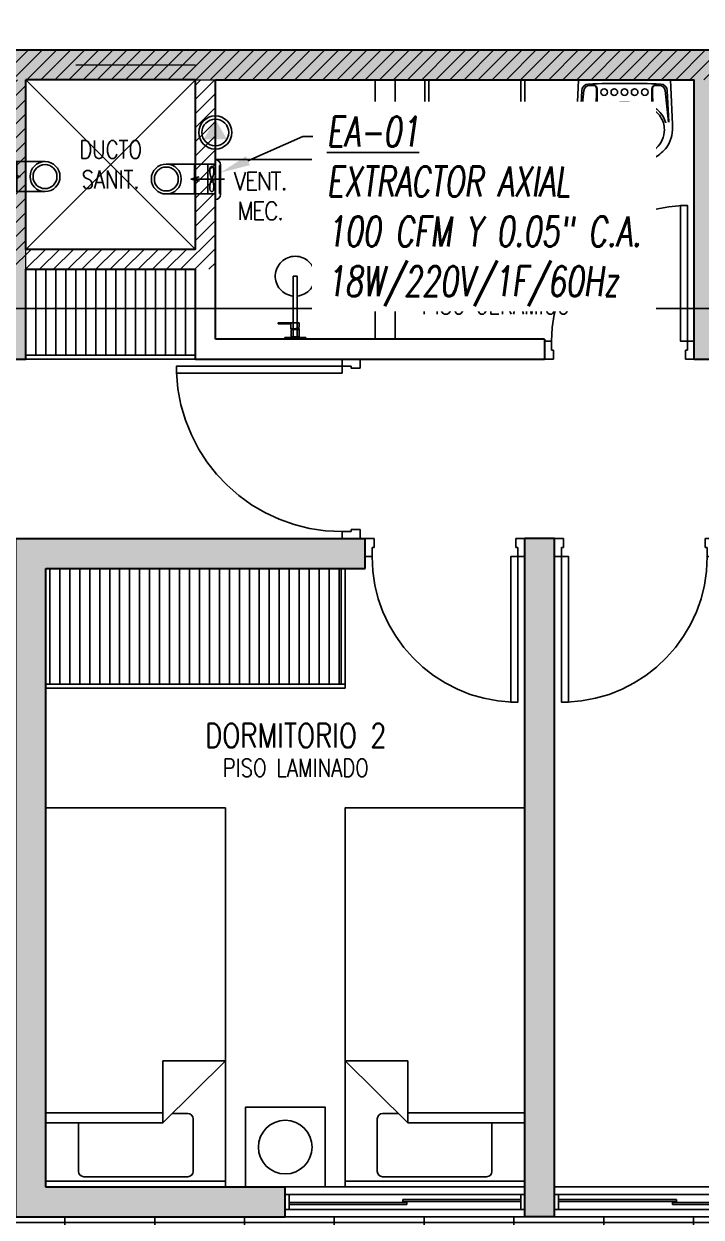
# Model space of a CAD drawing. Header units: millimetres. Extents: x 98 to 155, y -181 to 127.
# Drawn here: x 131.53 to 134.93, y 109.74 to 115.72 of the extents above; entities that cross this region are included whole.
import ezdxf
from ezdxf import colors
from ezdxf.entities.mleader import LeaderData, LeaderLine
from ezdxf.enums import TextEntityAlignment as Align
from ezdxf.math import Vec2, Vec3

# ---------------------------------------------------------------- set-up
doc = ezdxf.new("R2010")
doc.units = ezdxf.units.MM
doc.header["$LTSCALE"] = 15
for name, pattern in [('CENTER', [2, 1.25, -0.25, 0.25, -0.25]), ('HIDDEN', [0.375, 0.25, -0.125]), ('HIDDEN2', [0.1875, 0.125, -0.0625]), ('X-REF_DP_Arquitectura$0$HIDDEN', [0.375, 0.25, -0.125])]:
    doc.linetypes.add(name, pattern=pattern)
doc.layers.get('0').update_dxf_attribs({"color": 250})
for name, color, linetype in [('A-CORTE', 250, 'CENTER'), ('A-HATCH', 250, 'Continuous'), ('A-LINEAS', 250, 'Continuous'), ('A-MOBILIARIO', 250, 'Continuous'), ('A-MURO BAJO', 250, 'Continuous'), ('A-PROYECCIONES INT.', 250, 'HIDDEN2'), ('A-SANITARIOS', 250, 'Continuous'), ('A-TEXTO-ACABADO PISO', 250, 'Continuous'), ('A_50_TextoAmbiente', 252, 'Continuous'), ('A_50_TextoIndicaciones', 250, 'Continuous'), ('A_50_Vigas', 250, 'X-REF_DP_Arquitectura$0$HIDDEN'), ('A_60_HatchEstructuras', 250, 'Continuous'), ('DLP_MOBILIARIO FIJO', 250, 'Continuous'), ('L-06_EQ-FIN-CONT', 141, 'Continuous'), ('L3 Equipos y Ductos', 160, 'Continuous'), ('L4 Linea mediana', 191, 'Continuous'), ('L6 Linea fina', 141, 'Continuous'), ('MURO CF 120', 250, 'Continuous'), ('MURO CF 60', 250, 'Continuous')]:
    doc.layers.add(name, color=color, linetype=linetype)
doc.layers.add('A-MUROS', color=252, linetype='Continuous', lineweight=30)
doc.layers.add('A_20_Estructuras', color=250, linetype='Continuous', lineweight=18)
doc.styles.add('JNV ING', font='romans.shx', dxfattribs={"width": 0.7, "oblique": 8, "height": 0.15})
doc.styles.add('ROMANS', font='romans.shx', dxfattribs={"width": 0.8})
pattern_1 = [(45, (281.643205, 61.46157), (-0.035355339, 0.035355339), [])]

# ---------------------------------------------------------------- blocks, each defined once
blk = doc.blocks.new('FUTURE 150')
at = {"layer": 'L3 Equipos y Ductos'}
for p, q in [((-0.1294, 0.1486), (-0.1294, -0.0006)), ((-0.104, -0.026), (-0.104, 0.174)), ((-0.104, 0.152), (0, 0.152)), ((0, 0.152), (0, 0.002)), ((-0.104, 0.002), (0, 0.002))]:
    blk.add_line(p, q, dxfattribs=at)
for centre, start, end in [((-0.104, 0.1486), 90, 180), ((-0.104, -0.0006), 180, 270)]:
    blk.add_arc(centre, 0.0254, start, end, dxfattribs=at)
at = {"layer": 'L4 Linea mediana'}
for p, q in [((-0.1294, 0.1448), (-0.1239, 0.1448)), ((-0.1239, 0.0052), (-0.1239, 0.1448)), ((-0.066, 0.152), (-0.066, 0.002)), ((-0.1294, 0.0052), (-0.1239, 0.0052))]:
    blk.add_line(p, q, dxfattribs=at)
at = {"layer": 'L6 Linea fina'}
for p, q in [((0.0199, 0.077), (-0.1499, 0.077)), ((-0.0231, 0.0872), (0.0199, 0.077)), ((-0.0231, 0.0668), (0.0199, 0.077))]:
    blk.add_line(p, q, dxfattribs=at)
for points in [[(-0.0857, 0.077), (-0.0921, 0.0934), (-0.0951, 0.1284), (-0.0911, 0.1379), (-0.0857, 0.1402)], [(-0.0857, 0.077), (-0.0794, 0.0934), (-0.0764, 0.1284), (-0.0804, 0.1379), (-0.0857, 0.1402)], [(-0.0857, 0.077), (-0.0921, 0.0606), (-0.0951, 0.0256), (-0.0911, 0.0161), (-0.0857, 0.0138)], [(-0.0857, 0.077), (-0.0794, 0.0606), (-0.0764, 0.0256), (-0.0804, 0.0161), (-0.0857, 0.0138)]]:
    blk.add_spline(points, degree=3, dxfattribs=at)
blk = doc.blocks.new('Trampa de humo')
at = {"layer": 'L3 Equipos y Ductos'}
blk.add_lwpolyline([(0.155, 0.15), (0.013, 0.15), (0.013, 0), (0.155, 0)], dxfattribs=at)
for radius in [0.075, 0.06]:
    blk.add_circle((0.155, 0.075), radius, dxfattribs=at)
blk = doc.blocks.new('FUTURE150 con trampa')
blk.add_blockref('Trampa de humo', (0.0927, 0.0279))
at = {"layer": 'L-06_EQ-FIN-CONT'}
blk.add_blockref('FUTURE 150', (0.1057, 0.0259), dxfattribs=at)
blk = doc.blocks.new('PTO ELECT')
at = {"layer": 'L4 Linea mediana', "ltscale": 1.5}
blk.add_circle((-0.6859, 0.0891), 0.0833, dxfattribs=at)
at = {"layer": 'L6 Linea fina', "ltscale": 1.5}
blk.add_circle((-0.6859, 0.0891), 0.0671, dxfattribs=at)
blk.add_solid([(-0.6278, 0.0555), (-0.744, 0.0555), (-0.6278, 0.0555), (-0.6859, 0.1562)], dxfattribs=at)
blk = doc.blocks.new('ESTRUC_P1')
at = {"layer": 'A_60_HatchEstructuras'}
h = blk.add_hatch(color=256, dxfattribs=at)
h.dxf.hatch_style = 1
h.paths.add_polyline_path([(26.45, -4.925), (28.1, -4.925), (28.1, -4.775), (25.905, -4.775), (25.905, -4.925), (26.25, -4.925), (26.25, -6.325), (35.65, -6.325), (35.65, -6.175), (32.1, -6.175), (32.1, -4.775), (31.9, -4.775), (31.9, -6.175), (29, -6.175), (29, -4.775), (28.85, -4.775), (28.85, -6.175), (26.45, -6.175)])
h.paths.add_polyline_path([(25.88, -7.675), (28.4, -7.675), (28.4, -9.075), (28.55, -9.075), (28.55, -7.675), (31.9, -7.675), (31.9, -9.075), (32.1, -9.075), (32.1, -7.675), (35.65, -7.675), (35.65, -7.525), (25.68, -7.525), (25.68, -9.075), (27.65, -9.075), (27.65, -8.925), (25.88, -8.925)])
h = blk.add_hatch(color=256, dxfattribs=at)
h.dxf.hatch_style = 1
h.paths.add_polyline_path([(28.65, -10.125), (30.25, -10.125), (30.25, -9.975), (28.5, -9.975), (28.5, -13.375), (29.85, -13.375), (29.85, -13.225), (28.65, -13.225)])
h.paths.add_polyline_path([(31.2, -9.975), (31.05, -9.975), (31.05, -13.375), (31.2, -13.375)])
h.paths.add_polyline_path([(33.75, -9.975), (32, -9.975), (32, -10.125), (33.6, -10.125), (33.6, -13.225), (32.4, -13.225), (32.4, -13.375), (33.75, -13.375)])
at = {"layer": 'A_20_Estructuras'}
for points in [[(25.88, -7.675), (28.4, -7.675), (28.4, -9.075), (28.55, -9.075), (28.55, -7.675), (31.9, -7.675), (31.9, -9.075), (32.1, -9.075), (32.1, -7.675), (35.65, -7.675), (35.65, -7.525), (25.68, -7.525), (25.68, -9.075), (27.65, -9.075), (27.65, -8.925), (25.88, -8.925)], [(28.65, -10.125), (30.25, -10.125), (30.25, -9.975), (28.5, -9.975), (28.5, -13.375), (29.85, -13.375), (29.85, -13.225), (28.65, -13.225)], [(31.2, -9.975), (31.05, -9.975), (31.05, -13.375), (31.2, -13.375)]]:
    blk.add_lwpolyline(points, close=True, dxfattribs=at)
at = {"layer": 'A_20_Estructuras', "linetype": 'HIDDEN', "ltscale": 0.5, "elevation": 0}
blk.add_lwpolyline([(28.8, -7.6), (29.4, -7.6)], dxfattribs=at)
at = {"layer": 'A_50_Vigas'}
for p, q in [((29.85, -13.375), (31.05, -13.375)), ((31.2, -13.375), (32.4, -13.375))]:
    blk.add_line(p, q, dxfattribs=at)
at = {"layer": 'A_50_Vigas', "elevation": 0}
for points in [[(29.4, -8.525), (29.4, -7.675)], [(29.4, -8.525), (28.55, -8.525)]]:
    blk.add_lwpolyline(points, dxfattribs=at)
blk = doc.blocks.new('ducha marsano')
at = {"linetype": 'HIDDEN2', "ltscale": 0.5, "extrusion": (-4.9425e-10, -7.91123e-10, -1)}
for p, q in [((-0.01, 0), (0.01, 0)), ((0.01, 0), (0.01, -0.3155)), ((-0.0155, -0.058), (-0.0157, -0.058)), ((-0.01, -0.3155), (-0.01, 0)), ((0.0225, -0.0515), (-0.0001, -0.0515)), ((0.0225, -0.0515), (0.0225, -0.0627)), ((-0.0205, -0.08), (-0.0205, -0.0601)), ((0.021, -0.0815), (-0.019, -0.0815)), ((0.025, -0.0815), (0.021, -0.0815)), ((0.0225, -0.0682), (0.0225, -0.077)), ((0.0225, -0.077), (0.025, -0.077)), ((0.025, -0.077), (0.0771, -0.077)), ((0.0771, -0.0815), (0.025, -0.0815)), ((0.0771, -0.077), (0.0816, -0.077)), ((0.0816, -0.0815), (0.0771, -0.0815)), ((0.0816, -0.077), (0.082, -0.077)), ((0.082, -0.0815), (0.0816, -0.0815)), ((0.082, -0.077), (0.084, -0.077)), ((0.084, -0.0815), (0.082, -0.0815)), ((0.0855, -0.0785), (0.0855, -0.08)), ((0.01, -0.3155), (-0.01, -0.3155))]:
    blk.add_line(p, q, dxfattribs=at)
for centre, radius, start, end in [((-0.0004, -0.0462), 0.02, 323.95812, 354.92979), ((0.0004, -0.0462), 0.02, 185.07021, 195.2705), ((0.019, -0.08), 0.0015, 270, 360), ((-0.084, -0.0785), 0.0015, 90, 180), ((-0.084, -0.08), 0.0015, 180, 270), ((0, -0.3155), 0.1, 95.73917, 84.26083)]:
    blk.add_arc(centre, radius, start, end, dxfattribs=at)
at = {"linetype": 'HIDDEN2', "ltscale": 0.5, "extrusion": (-4.94252e-10, -7.91124e-10, -1)}
blk.add_ellipse((0, -0.0515), major_axis=(-0.0225, -0.0095), ratio=0.001448, start_param=0.425436, end_param=1.567366, dxfattribs=at)
at = {"linetype": 'HIDDEN2', "ltscale": 0.5}
for points, degree in [([(-0.0305, 0), (0, 0), (0.0305, 0)], 2), ([(0.0305, 0), (0.0415, 0), (0.0525, 0)], 2), ([(0.0525, 0), (0.0525, -0.0038), (0.0525, -0.0075)], 2), ([(-0.0525, 0), (-0.0525, -0.0038), (-0.0525, -0.0075)], 2), ([(-0.0525, 0), (-0.0415, 0), (-0.0305, 0)], 2), ([(-0.0525, -0.0075), (-0.0525, -0.0075), (-0.0525, -0.0075)], 2), ([(0.0305, -0.008), (0, -0.008), (-0.0305, -0.008)], 2), ([(-0.0215, -0.008), (-0.0215, -0.0093), (-0.0215, -0.0105)], 2), ([(-0.021, -0.011), (-0.007, -0.011), (0.007, -0.011), (0.021, -0.011)], 3), ([(-0.02, -0.011), (-0.02, -0.0294), (-0.02, -0.0477)], 2), ([(-0.0197, -0.048), (0, -0.048), (0.0197, -0.048)], 2), ([(0.02, -0.011), (0.02, -0.0294), (0.02, -0.0477)], 2), ([(0.0215, -0.008), (0.0215, -0.0093), (0.0215, -0.0105)], 2)]:
    blk.add_open_spline(points, degree=degree, dxfattribs=at)
for points, weights in [([(-0.0525, -0.0075), (-0.0525, -0.0075), (-0.0525, -0.0075)], [1, 0.990847086912, 0.982266230892]), ([(-0.052, -0.008), (-0.0525, -0.008), (-0.0525, -0.0075)], [1, 0.707106781193, 1]), ([(-0.0215, -0.0105), (-0.0215, -0.011), (-0.021, -0.011)], [1, 0.70710678154, 1]), ([(-0.02, -0.0477), (-0.02, -0.048), (-0.0197, -0.048)], [1, 0.707106780138, 1]), ([(0.02, -0.0477), (0.02, -0.048), (0.0197, -0.048)], [1, 0.707106779703, 1]), ([(0.0211, -0.011), (0.0211, -0.011), (0.021, -0.011)], [1, 0.992411795776, 1]), ([(0.052, -0.008), (0.0521, -0.008), (0.0521, -0.008)], [1, 0.992411795771, 1])]:
    blk.add_rational_spline(points, weights, degree=2, dxfattribs=at)
for points, knots in [([(-0.0305, -0.008), (-0.0332, -0.008), (-0.0374, -0.008), (-0.0424, -0.008), (-0.0458, -0.008), (-0.0486, -0.008), (-0.0512, -0.008), (-0.052, -0.008), (-0.052, -0.008)], [0, 0, 0, 0, 8.104572, 12.495263, 16.885954, 21.276645, 25.667336, 33.771908, 33.771908, 33.771908, 33.771908]), ([(0.052, -0.008), (0.052, -0.008), (0.0512, -0.008), (0.0486, -0.008), (0.0458, -0.008), (0.0424, -0.008), (0.0374, -0.008), (0.0332, -0.008), (0.0305, -0.008)], [0, 0, 0, 0, 8.104572, 12.495263, 16.885954, 21.276645, 25.667336, 33.771908, 33.771908, 33.771908, 33.771908]), ([(0.0225, -0.0682), (0.0225, -0.0682), (0.0225, -0.0682), (0.0225, -0.0679), (0.0224, -0.0677), (0.0224, -0.0672), (0.0224, -0.0669), (0.0223, -0.0662), (0.0223, -0.0658), (0.0223, -0.0652), (0.0223, -0.0648), (0.0224, -0.0641), (0.0224, -0.0638), (0.0224, -0.0633), (0.0225, -0.0631), (0.0225, -0.0628), (0.0225, -0.0627), (0.0225, -0.0627)], [0.4148436, 0.4148436, 0.4148436, 0.4148436, 0.5185541, 0.5185541, 0.6222645, 0.6222645, 0.7259759, 0.7259759, 0.8296873, 0.8296873, 0.9333987, 0.9333987, 1.03711, 1.03711, 1.1408205, 1.1408205, 1.2445309, 1.2445309, 1.2445309, 1.2445309])]:
    blk.add_open_spline(points, degree=3, knots=knots, dxfattribs=at)
for points, weights, degree, knots in [([(0.0211, -0.011), (0.0211, -0.011), (0.0211, -0.011), (0.0211, -0.011), (0.0214, -0.0109), (0.0215, -0.0107), (0.0215, -0.0105)], [0.918641037743, 0.918640949346, 0.918640860949, 0.918640772552, 0.789223156395, 0.789223156395, 0.918640772552], 3, [0.1238988, 0.1238988, 0.1238988, 0.1238988, 0.1238993, 0.1238993, 0.1238993, 0.78603, 0.78603, 0.78603, 0.78603]), ([(0.0521, -0.008), (0.0521, -0.008), (0.0521, -0.008), (0.0525, -0.0079), (0.0525, -0.0075)], [0.918641037749, 0.918640905153, 0.918640772558, 0.724517853988, 0.918640772558], 2, [0.1238988, 0.1238988, 0.1238988, 0.1238993, 0.1238993, 0.7860311, 0.7860311, 0.7860311])]:
    blk.add_rational_spline(points, weights, degree=degree, knots=knots, dxfattribs=at)
blk = doc.blocks.new('1 PLAZA')
for p, q in [((-0.2592, -0.0513), (0.2619, -0.0513)), ((-0.2859, -0.3221), (-0.2859, -0.0781)), ((0.2887, -0.0781), (0.2887, -0.3415)), ((-0.45, -0.3221), (0.1356, -0.3221)), ((0.45, -0.6318), (0.1356, -0.3221)), ((0.1356, -0.3221), (0.1356, -0.6318)), ((0.1356, -0.371), (-0.45, -0.371)), ((0.2619, -0.3683), (0.1825, -0.3683)), ((0.1356, -0.6318), (0.45, -0.6318))]:
    blk.add_line(p, q)
at = {"extrusion": (4.49068e-08, -3.60286e-08, 1), "elevation": 0}
blk.add_lwpolyline([(-0.45, -0.0287), (0.45, -0.0287), (0.45, 0), (-0.45, 0)], close=True, dxfattribs=at)
blk.add_lwpolyline([(-0.45, -1.9), (-0.45, -0.0287), (0.45, -0.0287), (0.45, -1.9)], close=True)
for centre, start, end in [((-0.2592, -0.0781), 90, 180), ((0.2619, -0.0781), 0, 90), ((0.2619, -0.3415), 270, 0)]:
    blk.add_arc(centre, 0.0267, start, end)
blk = doc.blocks.new('VELADOR')
blk.add_lwpolyline([(0, 0.4), (0, 0), (0.4, 0), (0.4, 0.4)], close=True)
blk.add_circle((0.2, 0.2), 0.1344)
blk = doc.blocks.new('SIFON JET_PLANTA')
at = {"extrusion": (-2.64698e-23, 6.61744e-24, -1)}
for p, q in [((-0.2129, 0.239, 0), (-0.211, 0.2419, 0)), ((-0.211, 0.2419, 0), (-0.2091, 0.2441, 0)), ((-0.2091, 0.2441, 0), (-0.2077, 0.2455, 0)), ((-0.2077, 0.2455, 0), (-0.2055, 0.247, 0)), ((-0.2055, 0.247, 0), (-0.2007, 0.2492, 0)), ((-0.2007, 0.2492, 0), (-0.195, 0.25, 0)), ((-0.195, 0.25, 0), (-0.195, 0.25, 0)), ((-0.195, 0.25, 0), (-0.1605, 0.25, 0)), ((-0.1605, 0.25, 0), (-0.0975, 0.25, 0)), ((-0.0975, 0.25, 0), (-0.0323, 0.25, 0)), ((-0.0323, 0.25, 0), (0, 0.25, 0)), ((0, 0.25, 0), (0, -0.25, 0)), ((-0.5265, 0.1784, 0), (-0.5216, 0.1797, 0)), ((-0.5216, 0.1797, 0), (-0.5148, 0.1813, 0)), ((-0.5148, 0.1813, 0), (-0.5079, 0.1829, 0)), ((-0.5079, 0.1829, 0), (-0.5016, 0.1842, 0)), ((-0.5016, 0.1842, 0), (-0.4865, 0.1867, 0)), ((-0.4865, 0.1867, 0), (-0.4763, 0.188, 0)), ((-0.4763, 0.188, 0), (-0.4726, 0.1884, 0)), ((-0.4726, 0.1884, 0), (-0.4636, 0.1892, 0)), ((-0.4636, 0.1892, 0), (-0.4549, 0.1897, 0)), ((-0.4549, 0.1897, 0), (-0.449, 0.1899, 0)), ((-0.449, 0.1899, 0), (-0.44, 0.19, 0)), ((-0.44, 0.19, 0), (-0.4322, 0.191, 0)), ((-0.4322, 0.191, 0), (-0.215, 0.2181, 0)), ((-0.215, 0.2278, 0), (-0.2149, 0.2323, 0)), ((-0.215, 0.2234, 0), (-0.215, 0.2278, 0)), ((-0.215, 0.2181, 0), (-0.215, 0.2234, 0)), ((-0.2149, 0.2323, 0), (-0.2142, 0.2356, 0)), ((-0.2142, 0.2356, 0), (-0.2129, 0.239, 0)), ((-0.6386, 0.1152, 0), (-0.6326, 0.121, 0)), ((-0.6326, 0.121, 0), (-0.6299, 0.1235, 0)), ((-0.6299, 0.1235, 0), (-0.6251, 0.1276, 0)), ((-0.6251, 0.1276, 0), (-0.6206, 0.1314, 0)), ((-0.6206, 0.1314, 0), (-0.6168, 0.1344, 0)), ((-0.6168, 0.1344, 0), (-0.6106, 0.1389, 0)), ((-0.6106, 0.1389, 0), (-0.6061, 0.142, 0)), ((-0.6061, 0.142, 0), (-0.6, 0.1461, 0)), ((-0.6, 0.1461, 0), (-0.5963, 0.1484, 0)), ((-0.5963, 0.1484, 0), (-0.5908, 0.1517, 0)), ((-0.5908, 0.1517, 0), (-0.5862, 0.1543, 0)), ((-0.5862, 0.1543, 0), (-0.5794, 0.158, 0)), ((-0.5794, 0.158, 0), (-0.5693, 0.1629, 0)), ((-0.5693, 0.1629, 0), (-0.5517, 0.1703, 0)), ((-0.5517, 0.1703, 0), (-0.5465, 0.1722, 0)), ((-0.5465, 0.1722, 0), (-0.5385, 0.1749, 0)), ((-0.5385, 0.1749, 0), (-0.5346, 0.176, 0)), ((-0.5346, 0.176, 0), (-0.5265, 0.1784, 0)), ((-0.6779, 0.0582, 0), (-0.6745, 0.0655, 0)), ((-0.6745, 0.0655, 0), (-0.6722, 0.0699, 0)), ((-0.6745, 0.0655, 0), (-0.6745, 0.0655, 0)), ((-0.6722, 0.0699, 0), (-0.6705, 0.0728, 0)), ((-0.6705, 0.0728, 0), (-0.669, 0.0755, 0)), ((-0.669, 0.0755, 0), (-0.6672, 0.0785, 0)), ((-0.6672, 0.0785, 0), (-0.665, 0.082, 0)), ((-0.665, 0.082, 0), (-0.6634, 0.0845, 0)), ((-0.6634, 0.0845, 0), (-0.6611, 0.088, 0)), ((-0.6611, 0.088, 0), (-0.657, 0.0936, 0)), ((-0.657, 0.0936, 0), (-0.6534, 0.0984, 0)), ((-0.657, 0.0936, 0), (-0.657, 0.0936, 0)), ((-0.6534, 0.0984, 0), (-0.6503, 0.1023, 0)), ((-0.6534, 0.0984, 0), (-0.6534, 0.0984, 0)), ((-0.6503, 0.1023, 0), (-0.6453, 0.108, 0)), ((-0.6453, 0.108, 0), (-0.6386, 0.1152, 0)), ((-0.69, 0, 0), (-0.6899, 0.0044, 0)), ((-0.6899, 0.0044, 0), (-0.6897, 0.0096, 0)), ((-0.6897, 0.0096, 0), (-0.6893, 0.014, 0)), ((-0.6893, 0.014, 0), (-0.6887, 0.0194, 0)), ((-0.6887, 0.0194, 0), (-0.6881, 0.0236, 0)), ((-0.6881, 0.0236, 0), (-0.6872, 0.0284, 0)), ((-0.6881, 0.0236, 0), (-0.6881, 0.0236, 0)), ((-0.6872, 0.0284, 0), (-0.6867, 0.031, 0)), ((-0.6867, 0.031, 0), (-0.6855, 0.0361, 0)), ((-0.6855, 0.0361, 0), (-0.6838, 0.0421, 0)), ((-0.6855, 0.0361, 0), (-0.6855, 0.0361, 0)), ((-0.6838, 0.0421, 0), (-0.6819, 0.048, 0)), ((-0.6838, 0.0421, 0), (-0.6838, 0.0421, 0)), ((-0.6819, 0.048, 0), (-0.6804, 0.0521, 0)), ((-0.6804, 0.0521, 0), (-0.6793, 0.0547, 0)), ((-0.6793, 0.0547, 0), (-0.6779, 0.0582, 0)), ((-0.6899, -0.0065, 0), (-0.69, 0, 0)), ((-0.6896, -0.0111, 0), (-0.6899, -0.0065, 0)), ((-0.6891, -0.0164, 0), (-0.6896, -0.0111, 0)), ((-0.6881, -0.0232, 0), (-0.6891, -0.0164, 0)), ((-0.6876, -0.0264, 0), (-0.6881, -0.0232, 0)), ((-0.687, -0.0296, 0), (-0.6876, -0.0264, 0)), ((-0.6864, -0.0321, 0), (-0.687, -0.0296, 0)), ((-0.6855, -0.0361, 0), (-0.6864, -0.0321, 0)), ((-0.6838, -0.0419, 0), (-0.6855, -0.0361, 0)), ((-0.6827, -0.0457, 0), (-0.6838, -0.0419, 0)), ((-0.6814, -0.0492, 0), (-0.6827, -0.0457, 0)), ((-0.6803, -0.0522, 0), (-0.6814, -0.0492, 0)), ((-0.6792, -0.0551, 0), (-0.6803, -0.0522, 0)), ((-0.6779, -0.0581, 0), (-0.6792, -0.0551, 0)), ((-0.677, -0.0602, 0), (-0.6779, -0.0581, 0)), ((-0.6751, -0.0642, 0), (-0.677, -0.0602, 0)), ((-0.6722, -0.0699, 0), (-0.6751, -0.0642, 0)), ((-0.6706, -0.0727, 0), (-0.6722, -0.0699, 0)), ((-0.6679, -0.0774, 0), (-0.6706, -0.0727, 0)), ((-0.6646, -0.0826, 0), (-0.6679, -0.0774, 0)), ((-0.6623, -0.0862, 0), (-0.6646, -0.0826, 0)), ((-0.6599, -0.0897, 0), (-0.6623, -0.0862, 0)), ((-0.6554, -0.0958, 0), (-0.6599, -0.0897, 0)), ((-0.6494, -0.1032, 0), (-0.6554, -0.0958, 0)), ((-0.6458, -0.1074, 0), (-0.6494, -0.1032, 0)), ((-0.64, -0.1137, 0), (-0.6458, -0.1074, 0)), ((-0.6379, -0.1158, 0), (-0.64, -0.1137, 0)), ((-0.6347, -0.119, 0), (-0.6379, -0.1158, 0)), ((-0.6335, -0.1201, 0), (-0.6347, -0.119, 0)), ((-0.6347, -0.119, 0), (-0.6347, -0.119, 0)), ((-0.6318, -0.1217, 0), (-0.6335, -0.1201, 0)), ((-0.6305, -0.123, 0), (-0.6318, -0.1217, 0)), ((-0.6318, -0.1217, 0), (-0.6318, -0.1217, 0)), ((-0.6288, -0.1244, 0), (-0.6305, -0.123, 0)), ((-0.6276, -0.1255, 0), (-0.6288, -0.1244, 0)), ((-0.6262, -0.1268, 0), (-0.6276, -0.1255, 0)), ((-0.6245, -0.1281, 0), (-0.6262, -0.1268, 0)), ((-0.6235, -0.1291, 0), (-0.6245, -0.1281, 0)), ((-0.6245, -0.1281, 0), (-0.6245, -0.1281, 0)), ((-0.6223, -0.13, 0), (-0.6235, -0.1291, 0)), ((-0.6215, -0.1307, 0), (-0.6223, -0.13, 0)), ((-0.6204, -0.1315, 0), (-0.6215, -0.1307, 0)), ((-0.6193, -0.1324, 0), (-0.6204, -0.1315, 0)), ((-0.6179, -0.1335, 0), (-0.6193, -0.1324, 0)), ((-0.6168, -0.1344, 0), (-0.6179, -0.1335, 0)), ((-0.6153, -0.1355, 0), (-0.6168, -0.1344, 0)), ((-0.6142, -0.1363, 0), (-0.6153, -0.1355, 0)), ((-0.612, -0.1379, 0), (-0.6142, -0.1363, 0)), ((-0.6086, -0.1403, 0), (-0.612, -0.1379, 0)), ((-0.607, -0.1415, 0), (-0.6086, -0.1403, 0)), ((-0.6058, -0.1422, 0), (-0.607, -0.1415, 0)), ((-0.6039, -0.1435, 0), (-0.6058, -0.1422, 0)), ((-0.602, -0.1448, 0), (-0.6039, -0.1435, 0)), ((-0.6004, -0.1458, 0), (-0.602, -0.1448, 0)), ((-0.5987, -0.1469, 0), (-0.6004, -0.1458, 0)), ((-0.5964, -0.1483, 0), (-0.5987, -0.1469, 0)), ((-0.595, -0.1492, 0), (-0.5964, -0.1483, 0)), ((-0.5936, -0.15, 0), (-0.595, -0.1492, 0)), ((-0.5918, -0.1511, 0), (-0.5936, -0.15, 0)), ((-0.5896, -0.1524, 0), (-0.5918, -0.1511, 0)), ((-0.5871, -0.1538, 0), (-0.5896, -0.1524, 0)), ((-0.5833, -0.1559, 0), (-0.5871, -0.1538, 0)), ((-0.5781, -0.1587, 0), (-0.5833, -0.1559, 0)), ((-0.5759, -0.1598, 0), (-0.5781, -0.1587, 0)), ((-0.5738, -0.1608, 0), (-0.5759, -0.1598, 0)), ((-0.5702, -0.1625, 0), (-0.5738, -0.1608, 0)), ((-0.5675, -0.1637, 0), (-0.5702, -0.1625, 0)), ((-0.5659, -0.1645, 0), (-0.5675, -0.1637, 0)), ((-0.5644, -0.1652, 0), (-0.5659, -0.1645, 0)), ((-0.5614, -0.1664, 0), (-0.5644, -0.1652, 0)), ((-0.5598, -0.1671, 0), (-0.5614, -0.1664, 0)), ((-0.5568, -0.1683, 0), (-0.5598, -0.1671, 0)), ((-0.5543, -0.1693, 0), (-0.5568, -0.1683, 0)), ((-0.551, -0.1706, 0), (-0.5543, -0.1693, 0)), ((-0.5491, -0.1713, 0), (-0.551, -0.1706, 0)), ((-0.5465, -0.1722, 0), (-0.5491, -0.1713, 0)), ((-0.5449, -0.1728, 0), (-0.5465, -0.1722, 0)), ((-0.5428, -0.1735, 0), (-0.5449, -0.1728, 0)), ((-0.5412, -0.174, 0), (-0.5428, -0.1735, 0)), ((-0.5385, -0.1749, 0), (-0.5412, -0.174, 0)), ((-0.5352, -0.1759, 0), (-0.5385, -0.1749, 0)), ((-0.5385, -0.1749, 0), (-0.5385, -0.1749, 0)), ((-0.5321, -0.1768, 0), (-0.5352, -0.1759, 0)), ((-0.5296, -0.1775, 0), (-0.5321, -0.1768, 0)), ((-0.5267, -0.1783, 0), (-0.5296, -0.1775, 0)), ((-0.5238, -0.1791, 0), (-0.5267, -0.1783, 0)), ((-0.5267, -0.1783, 0), (-0.5267, -0.1783, 0)), ((-0.5217, -0.1796, 0), (-0.5238, -0.1791, 0)), ((-0.5177, -0.1807, 0), (-0.5217, -0.1796, 0)), ((-0.5151, -0.1813, 0), (-0.5177, -0.1807, 0)), ((-0.5118, -0.1821, 0), (-0.5151, -0.1813, 0)), ((-0.5094, -0.1826, 0), (-0.5118, -0.1821, 0)), ((-0.5066, -0.1832, 0), (-0.5094, -0.1826, 0)), ((-0.5022, -0.184, 0), (-0.5066, -0.1832, 0)), ((-0.4974, -0.1849, 0), (-0.5022, -0.184, 0)), ((-0.495, -0.1854, 0), (-0.4974, -0.1849, 0)), ((-0.4974, -0.1849, 0), (-0.4974, -0.1849, 0)), ((-0.4936, -0.1856, 0), (-0.495, -0.1854, 0)), ((-0.4916, -0.1859, 0), (-0.4936, -0.1856, 0)), ((-0.4884, -0.1864, 0), (-0.4916, -0.1859, 0)), ((-0.4862, -0.1867, 0), (-0.4884, -0.1864, 0)), ((-0.4824, -0.1872, 0), (-0.4862, -0.1867, 0)), ((-0.4812, -0.1874, 0), (-0.4824, -0.1872, 0)), ((-0.4785, -0.1877, 0), (-0.4812, -0.1874, 0)), ((-0.4761, -0.188, 0), (-0.4785, -0.1877, 0)), ((-0.4735, -0.1883, 0), (-0.4761, -0.188, 0)), ((-0.4695, -0.1887, 0), (-0.4735, -0.1883, 0)), ((-0.4651, -0.189, 0), (-0.4695, -0.1887, 0)), ((-0.4639, -0.1891, 0), (-0.4651, -0.189, 0)), ((-0.4651, -0.189, 0), (-0.4651, -0.189, 0)), ((-0.4619, -0.1893, 0), (-0.4639, -0.1891, 0)), ((-0.4592, -0.1894, 0), (-0.4619, -0.1893, 0)), ((-0.4568, -0.1896, 0), (-0.4592, -0.1894, 0)), ((-0.455, -0.1897, 0), (-0.4568, -0.1896, 0)), ((-0.4518, -0.1898, 0), (-0.455, -0.1897, 0)), ((-0.449, -0.1899, 0), (-0.4518, -0.1898, 0)), ((-0.4467, -0.1899, 0), (-0.449, -0.1899, 0)), ((-0.4428, -0.19, 0), (-0.4467, -0.1899, 0)), ((-0.44, -0.19, 0), (-0.4428, -0.19, 0)), ((-0.215, -0.2181, 0), (-0.44, -0.19, 0)), ((-0.215, -0.227, 0), (-0.215, -0.2181, 0)), ((-0.215, -0.23, 0), (-0.215, -0.227, 0)), ((-0.2147, -0.2335, 0), (-0.215, -0.23, 0)), ((-0.2138, -0.2369, 0), (-0.2147, -0.2335, 0)), ((-0.2126, -0.2395, 0), (-0.2138, -0.2369, 0)), ((-0.2138, -0.2369, 0), (-0.2138, -0.2369, 0)), ((-0.2108, -0.2423, 0), (-0.2126, -0.2395, 0)), ((-0.2126, -0.2395, 0), (-0.2126, -0.2395, 0)), ((-0.2091, -0.2441, 0), (-0.2108, -0.2423, 0)), ((-0.2108, -0.2423, 0), (-0.2108, -0.2423, 0)), ((-0.2108, -0.2423, 0), (-0.2108, -0.2423, 0)), ((-0.209, -0.244, 0), (-0.2091, -0.2441, 0)), ((-0.2067, -0.2462, 0), (-0.209, -0.244, 0)), ((-0.209, -0.244, 0), (-0.209, -0.244, 0)), ((-0.2029, -0.2484, 0), (-0.2067, -0.2462, 0)), ((-0.2067, -0.2462, 0), (-0.2067, -0.2462, 0)), ((-0.1995, -0.2495, 0), (-0.2029, -0.2484, 0)), ((-0.2029, -0.2484, 0), (-0.2029, -0.2484, 0)), ((-0.195, -0.25, 0), (-0.1995, -0.2495, 0)), ((0, -0.25, 0), (-0.195, -0.25, 0))]:
    blk.add_line(p, q, dxfattribs=at)
for p, q in [((-0.2091, 0.2441, 0), (-0.1921, 0.2271, 0)), ((-0.195, 0.25, 0), (0, 0.25, 0)), ((0, 0.25, 0), (0, -0.25, 0)), ((-0.215, 0.2181, 0), (-0.44, 0.19, 0)), ((-0.215, -0.23, 0), (-0.215, 0.23, 0)), ((-0.195, -0.22, 0), (-0.195, 0.22, 0)), ((-0.185, 0.23, 0), (0, 0.23, 0)), ((-0.265, 0.0718, 0), (-0.265, 0.1028, 0)), ((-0.255, -0.0562, 0), (-0.255, 0.0562, 0)), ((-0.265, -0.1028, 0), (-0.265, -0.0718, 0)), ((-0.215, -0.2181, 0), (-0.44, -0.19, 0)), ((-0.2091, -0.2441, 0), (-0.1921, -0.2271, 0)), ((0, -0.23, 0), (-0.185, -0.23, 0)), ((0, -0.25, 0), (-0.195, -0.25, 0))]:
    blk.add_line(p, q)
at = {"elevation": 0}
for points in [[(-0.265, 0.1028, 0.0362), (-0.2844, 0.1202, 0.08725), (-0.3535, 0.1565, 0.077598), (-0.44, 0.17, 0.077598), (-0.5265, 0.1565, 0.08725), (-0.5956, 0.1202, 0.105601), (-0.6443, 0.0627, 0.12364), (-0.66, 0, 0.12364), (-0.6443, -0.0627, 0.105601), (-0.5956, -0.1202, 0.08725), (-0.5265, -0.1565, 0.077598), (-0.44, -0.17, 0.077598)], [(-0.255, 0.0562, 0.100268), (-0.2967, 0.1044, 0.08725), (-0.3596, 0.1374, 0.077598), (-0.44, 0.15, 0.077598), (-0.5204, 0.1374, 0.08725), (-0.5833, 0.1044, 0.105601), (-0.6266, 0.0532, 0.12364), (-0.64, 0, 0.12364), (-0.6266, -0.0532, 0.105601), (-0.5833, -0.1044, 0.08725), (-0.5204, -0.1374, 0.077598), (-0.44, -0.15, 0.077598)], [(-0.44, -0.15, 0.077598), (-0.3596, -0.1374, 0.08725), (-0.2967, -0.1044, 0.100268), (-0.255, -0.0562, 0.12364)], [(-0.44, -0.17, 0.077598), (-0.3535, -0.1565, 0.08725), (-0.2844, -0.1202, 0.0362), (-0.265, -0.1028, 0.12364)]]:
    blk.add_lwpolyline(points, format="xyb", dxfattribs=at)
for centre, radius, start, end in [((-0.195, 0.23, 0), 0.02, 90, 180), ((-0.44, -0.1379, 0), 0.3279, 90, 107.47412), ((-0.185, 0.22, 0), 0.01, 90, 180), ((-0.4939, -0.0273, 0), 0.203, 127.23483, 151.40883), ((-0.4613, -0.0702, 0), 0.257, 107.47412, 127.23483), ((-0.544, 0, 0), 0.146, 151.40883, 180), ((-0.544, 0, 0), 0.146, 180, 208.59117), ((-0.4939, 0.0273, 0), 0.203, 208.59117, 232.76517), ((-0.4613, 0.0702, 0), 0.257, 232.76517, 252.52588), ((-0.44, 0.1379, 0), 0.3279, 252.52588, 270), ((-0.195, -0.23, 0), 0.02, 180, 270), ((-0.185, -0.22, 0), 0.01, 180, 270)]:
    blk.add_arc(centre, radius, start, end)
blk = doc.blocks.new('*U145')
for p, q in [((0.01, 0.855), (0.01, 0.9)), ((0.1, 0.865), (0.1, 0.9)), ((0.055, 0.855), (0.01, 0.855)), ((0.1, 0.865), (0.055, 0.865)), ((0.055, 0.855), (0.055, 0.865)), ((0.055, 0.045), (0.01, 0.045)), ((0.01, 0.045), (0.01, 0)), ((0.055, 0.045), (0.055, 0.035)), ((0.1, 0.035), (0.055, 0.035)), ((0.1, 0.035), (0.1, 0))]:
    blk.add_line(p, q)
blk.add_lwpolyline([(0.93, 0.07), (0.93, 0.035), (0.1, 0.035), (0.1, 0.07)], close=True)
at = {"linetype": 'HIDDEN2'}
blk.add_arc((0.0995, 0.0339), 0.8311, 2.23015, 89.96723, dxfattribs=at)
blk = doc.blocks.new('*U144')
for p, q in [((0.01, 0.755), (0.01, 0.8)), ((0.1, 0.765), (0.1, 0.8)), ((0.055, 0.755), (0.01, 0.755)), ((0.1, 0.765), (0.055, 0.765)), ((0.055, 0.755), (0.055, 0.765)), ((0.055, 0.045), (0.01, 0.045)), ((0.01, 0.045), (0.01, 0)), ((0.055, 0.045), (0.055, 0.035)), ((0.1, 0.035), (0.055, 0.035)), ((0.1, 0.035), (0.1, 0))]:
    blk.add_line(p, q)
blk.add_lwpolyline([(0.83, 0.07), (0.83, 0.035), (0.1, 0.035), (0.1, 0.07)], close=True)
at = {"linetype": 'HIDDEN2'}
blk.add_arc((0.0996, 0.034), 0.731, 2.23015, 89.96723, dxfattribs=at)
blk = doc.blocks.new('VP.120')
at = {"layer": 'A-MURO BAJO'}
for p, q in [((0, 0), (1.2, 0)), ((0, -0.15), (1.2, -0.15))]:
    blk.add_line(p, q, dxfattribs=at)
at = {"layer": 'DLP_MOBILIARIO FIJO', "color": 251}
for p, q in [((0.02, -0.0375), (1.18, -0.0375)), ((1.18, -0.1125), (0.02, -0.1125))]:
    blk.add_line(p, q, dxfattribs=at)
at = {"layer": 'DLP_MOBILIARIO FIJO', "color": 6}
for points in [[(0, -0.1125), (0.02, -0.1125), (0.02, -0.0375), (0, -0.0375)], [(1.2, -0.1125), (1.18, -0.1125), (1.18, -0.0375), (1.2, -0.0375)]]:
    blk.add_lwpolyline(points, close=True, dxfattribs=at)
at = {"layer": 'DLP_MOBILIARIO FIJO', "elevation": 0}
for points in [[(0.61, -0.0625), (0.02, -0.0625), (0.02, -0.0725), (0.61, -0.0725)], [(0.59, -0.0875), (1.18, -0.0875), (1.18, -0.0775), (0.59, -0.0775)]]:
    blk.add_lwpolyline(points, close=True, dxfattribs=at)
blk = doc.blocks.new('*U146')
for p, q in [((0.01, 0.705), (0.01, 0.75)), ((0.1, 0.715), (0.1, 0.75)), ((0.055, 0.705), (0.01, 0.705)), ((0.1, 0.715), (0.055, 0.715)), ((0.055, 0.705), (0.055, 0.715)), ((0.055, 0.045), (0.01, 0.045)), ((0.01, 0.045), (0.01, 0)), ((0.055, 0.045), (0.055, 0.035)), ((0.1, 0.035), (0.055, 0.035)), ((0.1, 0.035), (0.1, 0))]:
    blk.add_line(p, q)
blk.add_lwpolyline([(0.78, 0.07), (0.78, 0.035), (0.1, 0.035), (0.1, 0.07)], close=True)
at = {"linetype": 'HIDDEN2'}
blk.add_arc((0.0996, 0.0341), 0.6809, 2.23015, 89.96723, dxfattribs=at)
blk = doc.blocks.new('BOWL-ITALGRIF_VARADERO_01')
for p, q in [((-0.2032, -0.1971), (-0.2208, -0.038)), ((0.2032, -0.1971), (0.2208, -0.038)), ((-0.1404, -0.2077), (-0.1424, -0.1083)), ((-0.1375, -0.205), (-0.1375, -0.1117)), ((0.1375, -0.205), (0.1375, -0.1117)), ((0.1404, -0.2077), (0.1424, -0.1083)), ((-0.1753, -0.222), (-0.1544, -0.222)), ((0.1753, -0.222), (0.1544, -0.222))]:
    blk.add_line(p, q)
for points in [[(-0.0917, 0.1589, -0.02989), (-0.0456, 0.1646, -0.007822), (0.0456, 0.1646, -0.02989), (0.0918, 0.1589, -0.091737), (0.1601, 0.1343, -0.112496), (0.2175, 0.0792, -0.147885), (0.2402, -0.0257), (0.23, -0.25), (-0.23, -0.25), (-0.2402, -0.0257, -0.147885), (-0.2175, 0.0792, -0.112496), (-0.1601, 0.1343, -0.091737)], [(-0.0496, -0.1363, -0.062677), (-0.1048, -0.1249, -0.110639), (-0.1576, -0.091, -0.120976), (-0.195, -0.0344, -0.061198), (-0.2, 0, -0.21707), (-0.1593, 0.092, -0.174983), (-0.0545, 0.1298, -0.010618), (0, 0.131, -0.010618), (0.0545, 0.1298, -0.174983), (0.1593, 0.092, -0.21707), (0.2, 0, -0.061198), (0.195, -0.0344, -0.120976), (0.1576, -0.091, -0.110639), (0.1048, -0.1249, -0.062677), (0.0496, -0.1363, -0.017583), (0, -0.138, -0.017583)]]:
    blk.add_lwpolyline(points, format="xyb", close=True)
for points in [[(-0.2216, -0.0381), (-0.2145, -0.1954, 0.390823), (-0.1807, -0.2288, 0.017524), (0.1807, -0.2288, 0.390823), (0.2145, -0.1954), (0.2216, -0.0381)], [(-0.2072, -0.035, 0.005), (-0.2064, -0.038, 0.121292), (-0.166, -0.0996, 0.007977), (-0.1624, -0.1031)], [(0.2072, -0.035, -0.005), (0.2064, -0.038, -0.121292), (0.166, -0.0996, -0.007977), (0.1624, -0.1031)]]:
    blk.add_lwpolyline(points, format="xyb")
for centre, radius in [((0, -0.075), 0.035), ((0, -0.075), 0.0215), ((-0.1015, -0.1885), 0.0165), ((-0.051, -0.1885), 0.0165), ((0, -0.1885), 0.0165), ((0.051, -0.1885), 0.0165), ((0.1015, -0.1885), 0.0165)]:
    blk.add_circle(centre, radius)
for centre, radius, start, end in [((-0.1583, -0.0987), 0.006, 226.64309, 46.64309), ((-0.1404, -0.1083), 0.002, 54.36186, 181.13739), ((-0.1355, -0.1117), 0.002, 56.71088, 180), ((0.1355, -0.1117), 0.002, 0, 123.28912), ((0.1404, -0.1083), 0.002, 358.86261, 125.63814), ((0.1583, -0.0987), 0.006, 133.35691, 313.35691), ((0.1048, -0.1249), 9.094947017729287e-16, 0, 217.6714), ((-0.1753, -0.194), 0.028, 186.31112, 270), ((-0.1545, -0.205), 0.017, 270, 0), ((-0.1544, -0.208), 0.014, 270, 1.13739), ((0.1545, -0.205), 0.017, 180, 270), ((0.1544, -0.208), 0.014, 178.86261, 270), ((0.1753, -0.194), 0.028, 270, 353.68888)]:
    blk.add_arc(centre, radius, start, end)
blk = doc.blocks.new('TEXTO DUCTOS P1')
at = {"layer": 'A_50_TextoIndicaciones', "insert": (28.975, -8.1, 0), "char_height": 0.09, "width": 0.4157, "attachment_point": 5, "style": 'ROMANS'}
blk.add_mtext('\\pxsm1,t16;DUCTO SANIT.', dxfattribs=at)
blk = doc.blocks.new('Cortes-Elev.')
at = {"layer": 'A-CORTE', "linetype": 'CENTER', "ltscale": 0.5}
blk.add_lwpolyline([(-1.966, 27.2284), (51.8601, 27.2284)], dxfattribs=at)
blk = doc.blocks.new('Vent SSHH F1')
at = {"layer": 'L6 Linea fina'}
blk.add_blockref('PTO ELECT', (28.4354, -3.5778), dxfattribs=at)
at = {"layer": 'L6 Linea fina', "xscale": -1, "rotation": 180}
blk.add_blockref('FUTURE150 con trampa', (26.6483, -3.6071), dxfattribs=at)
at = {"layer": 'L6 Linea fina', "xscale": -1}
blk.add_blockref('FUTURE150 con trampa', (27.7516, -3.8249), dxfattribs=at)
at = {"layer": 'L6 Linea fina'}
ml = blk.add_multileader_mtext('Standard', dxfattribs=at)
ml.set_content('{\\LEA-01}\\PEXTRACTOR AXIAL\\P100 CFM Y 0.05" C.A.\\P18W/220V/1F/60Hz', color=12, style='JNV ING')
ml.set_leader_properties(color=256, linetype='ByLayer', lineweight=-1)
ml.build(insert=Vec2(0, 0))
ml.multileader.update_dxf_attribs({"dogleg_length": 0.05, "arrow_head_size": 0.15})
ctx = ml.context
ctx.base_point, ctx.char_height, ctx.arrow_head_size, ctx.landing_gap_size, ctx.plane_origin = Vec3(28.2383, -3.5094), 0.15, 0.15, 0.07, Vec3(30.6454, -4.1119)
notes = []
notes.append((ctx, [(1, (1, 1, 0), (28.1883, -3.5094), (1, 0), 0.05, [(0, [(27.7754, -3.6902)], 0, [])])]))
ctx.mtext.insert, ctx.mtext.flow_direction = Vec3(28.3083, -3.4094), 5
ctx.mtext.has_bg_fill, ctx.mtext.bg_color, ctx.mtext.bg_scale_factor, ctx.mtext.bg_transparency, ctx.mtext.use_window_bg_color = 1, -1027028792, 1.5, 0, 1
for ctx, leaders in notes:
    for number, flags, end, landing, length, lines in leaders:
        leader = LeaderData()
        leader.index, (leader.has_last_leader_line, leader.has_dogleg_vector, leader.attachment_direction) = number, flags
        leader.last_leader_point, leader.dogleg_vector, leader.dogleg_length = Vec3(end), Vec3(landing), length
        for number, points, colour, breaks in lines:
            line = LeaderLine()
            line.index, line.vertices, line.color, line.breaks = number, Vec3.list(points), colors.encode_raw_color(colour), breaks
            leader.lines.append(line)
        ctx.leaders.append(leader)

msp = doc.modelspace()

# ---------------------------------------------------------------- hatches: boundary and pattern name
at = {"layer": 'A-HATCH'}
h = msp.add_hatch(dxfattribs=at)
h.set_pattern_fill('_USER', color=256, scale=0.45, angle=0.00187, double=1, pattern_type=0)
h.set_pattern_definition([(0.0018682055, (8040061.8799, 1567677.76186), (-1.4672852e-05, 0.44999999976), []), (90.0018682055, (8040061.8799, 1567677.76186), (-0.44999999976, -1.4672852e-05), [])])
h.paths.add_polyline_path([(141.1931, 106.4598), (130.5331, 106.4598), (130.5331, 106.7043), (129.9331, 106.7043), (129.9331, 106.4579), (128.7931, 106.4598), (128.7931, 109.7366), (136.7432, 109.7366), (136.7432, 109.9366), (139.5432, 109.9366), (139.5432, 109.2616), (141.1933, 109.2616)])
at = {"layer": 'DLP_MOBILIARIO FIJO'}
h = msp.add_hatch(dxfattribs=at)
h.set_pattern_fill('_USER', color=256, scale=0.05, angle=450, pattern_type=0)
h.set_pattern_definition([(90, (108.843215, 85.911613), (-0.05, 2e-17), [])])
h.paths.add_polyline_path([(131.5432, 114.4866), (132.3932, 114.4866), (132.3932, 114.0566), (131.5432, 114.0566)])
h = msp.add_hatch(dxfattribs=at)
h.set_pattern_fill('_USER', color=256, scale=0.05, angle=450, pattern_type=0)
h.set_pattern_definition([(90, (108.063203, 84.461613), (-0.05, 2e-17), [])])
h.paths.add_polyline_path([(131.6432, 112.9866), (133.1232, 112.9866), (133.1232, 112.4066), (131.6432, 112.4066)])
at = {"layer": 'MURO CF 120'}
h = msp.add_hatch(dxfattribs=at)
h.set_pattern_fill('_USER', color=256, scale=0.05, angle=45, style=0, pattern_type=0)
h.set_pattern_definition(pattern_1)
h.paths.add_polyline_path([(128.6432, 115.5866), (128.6432, 115.4366), (131.6932, 115.4366), (131.6932, 115.5866)], flags=17)
h = msp.add_hatch(dxfattribs=at)
h.set_pattern_fill('_USER', color=256, scale=0.05, angle=45, style=0, pattern_type=0)
h.set_pattern_definition(pattern_1)
h.paths.add_polyline_path([(131.6947, 115.5866), (131.6947, 115.4366), (138.6432, 115.4366), (138.6432, 115.5866)])
at = {"layer": 'MURO CF 60'}
h = msp.add_hatch(dxfattribs=at)
h.set_pattern_fill('_USER', color=256, scale=0.05, angle=45, pattern_type=0)
h.set_pattern_definition([(45, (128.673205, 65.58629), (-0.03535534, 0.03535534), [])])
h.paths.add_polyline_path([(131.3932, 115.4366), (131.3932, 114.4866), (132.4932, 114.4866), (132.4932, 115.4366), (132.3932, 115.4366), (132.3932, 114.5866), (131.5432, 114.5865), (131.5432, 115.4365)])

# ---------------------------------------------------------------- linework, layer by layer
at = {"layer": 'A-LINEAS'}
for p, q in [((132.3932, 115.4366, 0), (131.5432, 114.5866)), ((132.3932, 114.5866, 0), (131.5432, 115.4366))]:
    msp.add_line(p, q, dxfattribs=at)
at = {"layer": 'A-MURO BAJO'}
for p, q in [((133.2932, 115.4366, 0), (133.2932, 114.1366, 0)), ((133.3932, 115.4366, 0), (133.3932, 114.1366, 0))]:
    msp.add_line(p, q, dxfattribs=at)
at = {"layer": 'A-MUROS'}
for p, q in [((128.6732, 115.5866), (138.6432, 115.5866)), ((131.5432, 114.5866), (131.5432, 115.4366)), ((132.3932, 115.4366), (131.5432, 115.4366)), ((132.3932, 114.5866), (132.3932, 115.4366)), ((132.4932, 114.1366), (132.4932, 115.4366)), ((132.4932, 115.4366), (134.8932, 115.4366)), ((134.8932, 114.0366), (134.8932, 115.4366)), ((132.3932, 114.5866), (131.5432, 114.5866)), ((131.5432, 114.0366), (131.5432, 114.4866)), ((131.5432, 114.4866), (132.3932, 114.4866)), ((132.3932, 114.0366), (132.3932, 114.4866)), ((134.1432, 114.1366), (132.4932, 114.1366)), ((134.1432, 114.1366), (134.1432, 114.0366)), ((131.3932, 114.0366), (131.5432, 114.0366)), ((132.3932, 114.0366), (134.1432, 114.0366)), ((134.8932, 114.0366), (135.0932, 114.0366)), ((131.4932, 113.1366), (133.2432, 113.1366)), ((133.2432, 112.9866), (133.2432, 113.1366)), ((134.0432, 109.7366), (134.0432, 113.1366)), ((134.1932, 113.1366), (134.0432, 113.1366)), ((134.1932, 109.7366), (134.1932, 113.1366)), ((131.6432, 109.8866), (131.6432, 112.9866)), ((131.6432, 112.9866), (133.2432, 112.9866)), ((131.6432, 109.8866), (132.8432, 109.8866)), ((132.8432, 109.7366), (132.8432, 109.8866)), ((131.4932, 109.7366), (132.8432, 109.7366)), ((134.1932, 109.7366), (134.0432, 109.7366))]:
    msp.add_line(p, q, dxfattribs=at)
at = {"layer": 'A-PROYECCIONES INT.'}
msp.add_line((132.4932, 115.0366), (134.8932, 115.0366), dxfattribs=at)
at = {"layer": 'DLP_MOBILIARIO FIJO', "elevation": 0}
for points in [[(132.3932, 114.0366), (132.3932, 114.0566), (131.5432, 114.0566), (131.5432, 114.0366)], [(131.6432, 112.9866), (133.1232, 112.9866), (133.1232, 112.4066), (131.6432, 112.4066)], [(133.1232, 112.9866), (133.1432, 112.9866), (133.1432, 112.4066), (133.1232, 112.4066)], [(133.1432, 112.3866), (133.1432, 112.4066), (131.6432, 112.4066), (131.6432, 112.3866)]]:
    msp.add_lwpolyline(points, close=True, dxfattribs=at)

# ---------------------------------------------------------------- block references
msp.add_blockref('ESTRUC_P1', (102.9932, 123.1113))
at = {"xscale": -1, "rotation": 180}
msp.add_blockref('VP.120', (132.8432, 109.7366, 0), dxfattribs=at)
at = {"rotation": 180}
msp.add_blockref('VP.120', (135.3932, 109.7366, 0), dxfattribs=at)
at = {"layer": 'A-CORTE'}
msp.add_blockref('Cortes-Elev.', (101.6432, 87.0616), dxfattribs=at)
at = {"layer": 'A-MOBILIARIO'}
for name, p, rotation in [('*U146', (134.8932, 114.0266, 0), 90.00000000000001), ('*U145', (133.2282, 114.0366, 0), 180), ('*U144', (134.1932, 113.1466, 0), 270)]:
    msp.add_blockref(name, p, dxfattribs=dict(at, rotation=rotation))
at = {"layer": 'A-MOBILIARIO', "xscale": -1, "rotation": 90}
msp.add_blockref('*U144', (134.0432, 113.1466, 0), dxfattribs=at)
at = {"layer": 'A-MOBILIARIO', "extrusion": (-4.49068e-08, -3.60286e-08, 1), "xscale": -1, "rotation": 180}
msp.add_blockref('1 PLAZA', (132.0932, 109.8866, 0), dxfattribs=at)
at = {"layer": 'A-MOBILIARIO', "extrusion": (-4.49068e-08, 3.60286e-08, -1), "xscale": -1, "zscale": -1, "rotation": 180}
for name, p in [('1 PLAZA', (-133.5932, 109.8866, 0)), ('VELADOR', (-133.0432, 110.2866, 0))]:
    msp.add_blockref(name, p, dxfattribs=at)
at = {"layer": 'A-SANITARIOS', "extrusion": (-4.49068e-08, -3.60286e-08, 1), "xscale": -1, "rotation": 269.9999986687766}
msp.add_blockref('SIFON JET_PLANTA', (133.7932, 115.4366, 0), dxfattribs=at)
at = {"layer": 'A-SANITARIOS', "rotation": 180}
msp.add_blockref('BOWL-ITALGRIF_VARADERO_01', (134.5432, 115.1866, 0), dxfattribs=at)
at = {"layer": 'A-SANITARIOS', "extrusion": (4.9425e-10, 7.91123e-10, -1), "xscale": -1, "rotation": 179.9999992996422}
msp.add_blockref('ducha marsano', (-132.8932, 114.1366, 0), dxfattribs=at)
at = {"layer": 'A_50_TextoIndicaciones'}
msp.add_blockref('TEXTO DUCTOS P1', (102.9932, 123.1116), dxfattribs=at)

# ---------------------------------------------------------------- texts
at = {"layer": 'A-TEXTO-ACABADO PISO', "char_height": 0.09, "attachment_point": 2, "rotation": 359.99998, "style": 'ROMANS'}
for s, insert in [('PISO CERAMICO', (133.8991, 114.3521)), ('PISO LAMINADO', (132.8961, 112.0328))]:
    msp.add_mtext_dynamic_manual_height_columns(s, width=1.20225, gutter_width=12.5, heights=[0], dxfattribs=dict(at, insert=insert))
at = {"layer": 'A_50_TextoAmbiente', "style": 'ROMANS', "width": 0.8}
for s, p in [('SH. 02', (133.8994, 114.4149)), ('DORMITORIO 2', (132.8959, 112.0897))]:
    msp.add_text(s, height=0.12, dxfattribs=at).set_placement(p, align=Align.CENTER)
at = {"layer": 'A_50_TextoIndicaciones', "insert": (132.7182, 114.8541), "char_height": 0.09, "width": 0.4157, "attachment_point": 5, "style": 'ROMANS'}
msp.add_mtext('\\pxsm1,qc,t16;{\\W0.9;\\T0.9;VENT. MEC.}', dxfattribs=at)

# ---------------------------------------------------------------- next in the draw order: block references
at = {"layer": 'L6 Linea fina'}
msp.add_blockref('Vent SSHH F1', (104.7432, 118.6613), dxfattribs=at)

doc.saveas('drawing.dxf')
